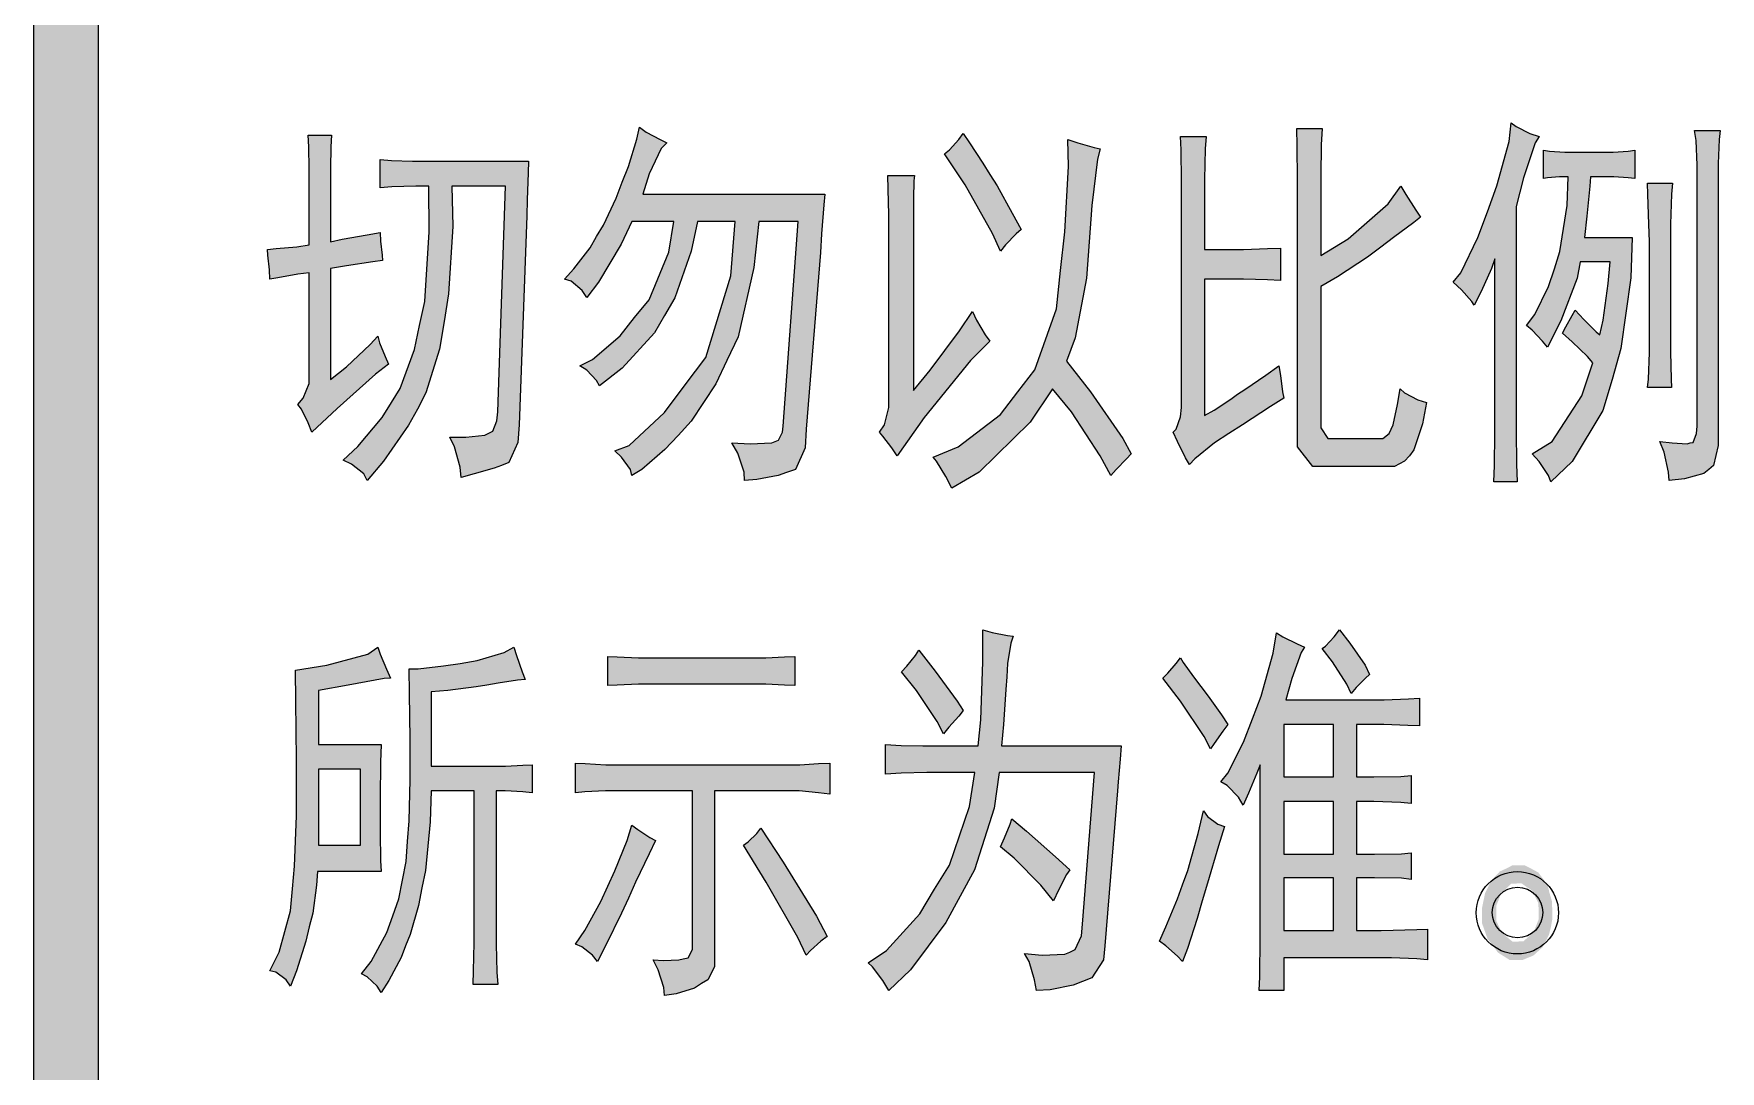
# Model space of a CAD drawing. Header units: millimetres. Extents: x 805 to 6044844, y 120 to 7887884.
# Drawn here: x 6035803 to 6037643, y 7864136 to 7865268 of the extents above; entities that cross this region are included whole.
import ezdxf

# ---------------------------------------------------------------- set-up
doc = ezdxf.new("R2010")
doc.units = ezdxf.units.MM

msp = doc.modelspace()

# ---------------------------------------------------------------- hatches: boundary and pattern name
h = msp.add_hatch(color=0)
h.dxf.hatch_style = 2
h.paths.add_polyline_path([(6035873.4, 7800292.4), (6035803.1, 7800292.4), (6035803.1, 7886384.4), (6035873.4, 7886384.4)])
h = msp.add_hatch(color=0)
h.dxf.hatch_style = 2
h.paths.add_polyline_path([(6036493.8, 7865148.5), (6036487.4, 7865142.6), (6036474.5, 7865114.7), (6036467.5, 7865092.7), (6036666.1, 7865092.7), (6036665, 7865080.9), (6036662.3, 7865049.3), (6036661.3, 7865028.9), (6036645.7, 7864836.2), (6036644.6, 7864815.8), (6036633.9, 7864792.2), (6036624.2, 7864789), (6036615.1, 7864785.7), (6036592, 7864781.5), (6036578.6, 7864780.4), (6036578.1, 7864789.5), (6036571.1, 7864809.9), (6036564.7, 7864821.2), (6036584.5, 7864820.1), (6036608.1, 7864821.2), (6036611.9, 7864822.8), (6036615.6, 7864824.4), (6036619.9, 7864833), (6036620.5, 7864839.4), (6036637.1, 7865062.7), (6036594.2, 7865062.7), (6036588.8, 7865012.8), (6036571.6, 7864937.1), (6036559.3, 7864911.3), (6036547, 7864885.6), (6036520.1, 7864844.8), (6036506.2, 7864829.2), (6036491.7, 7864814.2), (6036466.4, 7864792.2), (6036455.7, 7864785.7), (6036454.1, 7864792.2), (6036444.4, 7864805.6), (6036436.9, 7864812.6), (6036452.5, 7864818.5), (6036491.1, 7864854.4), (6036513.7, 7864884.5), (6036536.2, 7864914.5), (6036563.6, 7865003.6), (6036568.4, 7865062.7), (6036527.1, 7865062.7), (6036520.1, 7865030.5), (6036502.4, 7864979.5), (6036491.1, 7864960.2), (6036480.4, 7864941.4), (6036445, 7864902.7), (6036420.3, 7864883.4), (6036417.1, 7864889.3), (6036406.3, 7864900.6), (6036398.8, 7864905.4), (6036412.8, 7864912.4), (6036442.8, 7864938.2), (6036458.4, 7864958), (6036474.5, 7864977.3), (6036496, 7865029.4), (6036501.3, 7865062.7), (6036455.7, 7865062.7), (6036443.9, 7865038), (6036419.2, 7864996.7), (6036406.3, 7864980), (6036401.5, 7864987.5), (6036389.2, 7864997.7), (6036382.2, 7864999.9), (6036392.4, 7865011.2), (6036410.1, 7865034.2), (6036417.1, 7865046.6), (6036424.6, 7865058.9), (6036438.5, 7865088.4), (6036445, 7865105.6), (6036452, 7865122.8), (6036461.1, 7865152.8), (6036463.8, 7865165.7), (6036471.3, 7865160.3), (6036486.3, 7865152.3)])
h = msp.add_hatch(color=0)
h.dxf.hatch_style = 2
h.paths.add_polyline_path([(6037208.7, 7865164.1), (6037207.6, 7865146.4), (6037207.1, 7865112.6), (6037207.1, 7865096.5), (6037207.1, 7865025.6), (6037237.1, 7865043.9), (6037280.6, 7865082), (6037294.5, 7865101.3), (6037299.9, 7865092.2), (6037310.6, 7865075), (6037316, 7865067.5), (6037308.5, 7865061.6), (6037286.5, 7865045.5), (6037272.5, 7865034.8), (6037258.1, 7865024), (6037225.3, 7865002.6), (6037207.1, 7864991.8), (6037207.1, 7864849.6), (6037207.1, 7864837.8), (6037214.6, 7864826), (6037222.6, 7864826), (6037270.4, 7864826), (6037274.7, 7864826), (6037281.7, 7864831.4), (6037283.8, 7864836.2), (6037286, 7864841), (6037290.8, 7864863), (6037293.5, 7864880.2), (6037298.3, 7864875.9), (6037312.8, 7864868.4), (6037322.5, 7864865.2), (6037318.2, 7864842.1), (6037308.5, 7864813.7), (6037303.7, 7864807.2), (6037298.3, 7864801.3), (6037287.6, 7864795.4), (6037281.7, 7864795.4), (6037214.6, 7864795.4), (6037198.5, 7864795.4), (6037181.8, 7864816.9), (6037181.8, 7864837.8), (6037181.8, 7865089.5), (6037181.8, 7865108.3), (6037181.3, 7865145.3), (6037180.8, 7865164.1)])
h = msp.add_hatch(color=0)
h.dxf.hatch_style = 2
h.paths.add_polyline_path([(6037445.4, 7865155.5), (6037441.1, 7865148.5), (6037428.2, 7865110.4), (6037420.1, 7865079.3), (6037420.1, 7864851.2), (6037420.1, 7864834.6), (6037420.7, 7864798.1), (6037421.2, 7864778.8), (6037396, 7864778.8), (6037396.5, 7864796.5), (6037397.1, 7864831.4), (6037397.1, 7864848), (6037397.1, 7865021.9), (6037393.3, 7865011.7), (6037382, 7864986.5), (6037374.5, 7864971.4), (6037371.8, 7864975.7), (6037360.6, 7864988.1), (6037351.4, 7864996.7), (6037360, 7865006.9), (6037378.3, 7865045.5), (6037389, 7865073.4), (6037399.2, 7865101.9), (6037412.6, 7865150.2), (6037414.8, 7865170.5), (6037420.1, 7865166.3), (6037435.2, 7865158.7)])
h = msp.add_hatch(color=0)
h.dxf.hatch_style = 2
h.paths.add_polyline_path([(6036103.7, 7865108.3), (6036103.7, 7865120.1), (6036103.1, 7865144.2), (6036102.6, 7865157.1), (6036127.8, 7865157.1), (6036127.3, 7865144.2), (6036126.7, 7865120.6), (6036126.7, 7865109.9), (6036126.7, 7865040.7), (6036139.6, 7865043.4), (6036167, 7865048.2), (6036180.9, 7865050.9), (6036181.5, 7865041.2), (6036183.1, 7865026.2), (6036183.6, 7865020.3), (6036172.9, 7865018.7), (6036144.4, 7865014.4), (6036126.7, 7865011.7), (6036126.7, 7864890.4), (6036144.4, 7864904.4), (6036170.2, 7864928.5), (6036178.3, 7864937.6), (6036180.4, 7864930.6), (6036186.3, 7864915.6), (6036190.1, 7864907), (6036176.1, 7864896.3), (6036134.2, 7864858.7), (6036106.3, 7864833), (6036102.6, 7864843.2), (6036095.1, 7864858.2), (6036091.3, 7864863), (6036097.2, 7864870), (6036103.7, 7864886.1), (6036103.7, 7864895.2), (6036103.7, 7865006.9), (6036091.3, 7865005.2), (6036069.3, 7865001.5), (6036060.7, 7864999.9), (6036060.2, 7865010.1), (6036058.6, 7865026.2), (6036058, 7865032.1), (6036067.7, 7865033.2), (6036090.2, 7865035.3), (6036103.7, 7865037.4)])
h = msp.add_hatch(color=0)
h.dxf.hatch_style = 2
h.paths.add_polyline_path([(6036966.6, 7865142.1), (6036963.4, 7865130.8), (6036957.5, 7865080.4), (6036954.3, 7865040.7), (6036951.6, 7865001), (6036939.3, 7864936), (6036929.6, 7864910.3), (6036955.9, 7864877), (6036991.3, 7864826), (6037000.4, 7864809.4), (6036995.1, 7864804), (6036983.8, 7864792.2), (6036977.9, 7864785.7), (6036966.6, 7864807.2), (6036935, 7864855), (6036914.6, 7864880.2), (6036889.9, 7864843.7), (6036834.6, 7864789.5), (6036804.6, 7864771.8), (6036798.1, 7864784.7), (6036787.9, 7864801.3), (6036784.2, 7864805.6), (6036811.5, 7864816.9), (6036857.7, 7864852.3), (6036876.5, 7864877), (6036895.3, 7864901.1), (6036918.9, 7864967.7), (6036923.2, 7865009.5), (6036928, 7865051.4), (6036931.8, 7865122.8), (6036931.2, 7865152.3), (6036941.9, 7865148.5), (6036959.7, 7865143.7)])
h = msp.add_hatch(color=0)
h.dxf.hatch_style = 2
h.paths.add_polyline_path([(6036816.9, 7865158.7), (6036823.9, 7865148.5), (6036838.4, 7865126.5), (6036845.9, 7865114.2), (6036853.9, 7865101.9), (6036870.6, 7865071.8), (6036880.2, 7865054.1), (6036874.9, 7865049.3), (6036863.1, 7865037.4), (6036857.7, 7865030.5), (6036849.1, 7865049.8), (6036819, 7865102.9), (6036796.5, 7865136.7), (6036801.9, 7865141), (6036812.1, 7865152.3)])
h = msp.add_hatch(color=0)
h.dxf.hatch_style = 2
h.paths.add_polyline_path([(6037082, 7865155.5), (6037080.9, 7865142.1), (6037080.4, 7865108.8), (6037080.4, 7865089.5), (6037080.4, 7865032.1), (6037111, 7865032.1), (6037122.8, 7865032.1), (6037149.1, 7865033.2), (6037163.1, 7865033.7), (6037163.1, 7864998.3), (6037149.1, 7864999.3), (6037122.8, 7864999.9), (6037111, 7864999.9), (6037080.4, 7864999.9), (6037080.4, 7864851.2), (6037090.6, 7864857.1), (6037108.9, 7864868.9), (6037116.4, 7864874.3), (6037124.4, 7864879.7), (6037147, 7864895.2), (6037161.4, 7864905.4), (6037163.1, 7864894.7), (6037165.2, 7864877), (6037166.8, 7864870), (6037152.3, 7864860.9), (6037121.7, 7864841), (6037106.7, 7864831.4), (6037091.1, 7864821.2), (6037069.7, 7864804), (6037063.8, 7864797.6), (6037059.5, 7864805.1), (6037050.9, 7864822.8), (6037046.1, 7864833), (6037049.3, 7864836.2), (6037054.1, 7864849.6), (6037055.2, 7864859.8), (6037055.2, 7865086.3), (6037055.2, 7865106.7), (6037054.6, 7865141), (6037054.1, 7865155.5)])
h = msp.add_hatch(color=0)
h.dxf.hatch_style = 2
h.paths.add_polyline_path([(6037642.9, 7865162), (6037641.8, 7865152.3), (6037640.7, 7865126), (6037640.7, 7865109.9), (6037640.7, 7864836.2), (6037640.7, 7864818.5), (6037635.3, 7864796.5), (6037630.5, 7864792.2), (6037625.1, 7864787.9), (6037603.7, 7864782), (6037587, 7864780.4), (6037586.5, 7864789.5), (6037581.7, 7864811), (6037576.8, 7864822.8), (6037590.3, 7864821.2), (6037606.9, 7864820.1), (6037610.1, 7864821.2), (6037613.3, 7864821.7), (6037617.1, 7864831.4), (6037617.6, 7864839.4), (6037617.6, 7865108.3), (6037617.6, 7865124.4), (6037616.6, 7865151.2), (6037614.9, 7865162)])
h = msp.add_hatch(color=0)
h.dxf.hatch_style = 2
h.paths.add_polyline_path([(6036257.1, 7864827.6), (6036274.3, 7864827.6), (6036295.2, 7864829.8), (6036299.5, 7864831.9), (6036303.8, 7864834), (6036308.1, 7864845.3), (6036309.2, 7864855), (6036317.8, 7865101.3), (6036259.3, 7865101.3), (6036260.4, 7865057.3), (6036255.5, 7864983.8), (6036250.7, 7864953.7), (6036245.9, 7864923.7), (6036230.8, 7864875.9), (6036221.7, 7864858.2), (6036212.1, 7864840.5), (6036184.7, 7864801.3), (6036167, 7864780.4), (6036163.2, 7864787.4), (6036149.8, 7864798.1), (6036140.7, 7864802.4), (6036156.8, 7864817.4), (6036183.1, 7864849.1), (6036193.3, 7864865.2), (6036202.9, 7864880.7), (6036218.5, 7864923.1), (6036223.9, 7864949.4), (6036229.8, 7864975.7), (6036234.6, 7865051.4), (6036234.1, 7865101.3), (6036220.1, 7865101.3), (6036193.8, 7865100.8), (6036180.9, 7865099.7), (6036180.9, 7865130.3), (6036193.3, 7865129.2), (6036216.4, 7865128.7), (6036227.6, 7865128.7), (6036343, 7865128.7), (6036342.5, 7865115.8), (6036341.4, 7865086.3), (6036340.9, 7865069.1), (6036332.8, 7864841), (6036331.2, 7864821.7), (6036321.5, 7864799.7), (6036313.5, 7864796.5), (6036305.4, 7864793.8), (6036283.4, 7864787.4), (6036269.5, 7864783.6), (6036268.4, 7864794.9), (6036262, 7864816.9)])
h = msp.add_hatch(color=0)
h.dxf.hatch_style = 2
h.paths.add_polyline_path([(6037516.2, 7865138.3), (6037525.9, 7865138.3), (6037542.5, 7865139.4), (6037549.5, 7865140.5), (6037549.5, 7865109.9), (6037542.5, 7865110.4), (6037526.9, 7865111.5), (6037518.9, 7865111.5), (6037501.2, 7865111.5), (6037500.6, 7865101.3), (6037497.4, 7865068.6), (6037494.7, 7865045.5), (6037546.8, 7865045.5), (6037545.2, 7865001.5), (6037534.4, 7864924.2), (6037524.8, 7864890.4), (6037514.6, 7864856.6), (6037481.3, 7864800.8), (6037458.2, 7864778.8), (6037455.5, 7864785.7), (6037445.4, 7864800.8), (6037437.8, 7864809.4), (6037459.3, 7864822.8), (6037492, 7864872.7), (6037503.9, 7864908.6), (6037497.9, 7864915.6), (6037481.3, 7864931.7), (6037470.6, 7864940.8), (6037474.3, 7864947.8), (6037481.3, 7864960.2), (6037484.5, 7864966.1), (6037494.2, 7864955.9), (6037507.6, 7864942.5), (6037511.4, 7864939.2), (6037515.1, 7864955.3), (6037520.5, 7864995.1), (6037522.6, 7865018.7), (6037489.9, 7865018.7), (6037486.7, 7865001), (6037469, 7864954.3), (6037454.5, 7864925.8), (6037449.1, 7864932.3), (6037437.8, 7864944.1), (6037431.4, 7864949.4), (6037440.5, 7864961.2), (6037455.5, 7864991.8), (6037462, 7865011.2), (6037467.9, 7865029.9), (6037475.9, 7865080.4), (6037477, 7865111.5), (6037467.4, 7865111.5), (6037454.5, 7865110.4), (6037450.2, 7865109.9), (6037450.2, 7865140.5), (6037456.6, 7865139.4), (6037473.3, 7865138.3), (6037483.5, 7865138.3)])
h = msp.add_hatch(color=0)
h.dxf.hatch_style = 2
h.paths.add_polyline_path([(6036827.1, 7864964.5), (6036831.4, 7864955.3), (6036841.1, 7864939.2), (6036845.9, 7864932.3), (6036825, 7864911.3), (6036774.5, 7864849.1), (6036745, 7864807.2), (6036739.1, 7864815.8), (6036729.4, 7864828.7), (6036725.7, 7864833), (6036731, 7864841), (6036735.9, 7864859.8), (6036735.9, 7864870), (6036735.9, 7865057.3), (6036735.9, 7865070.2), (6036735.3, 7865098.1), (6036734.8, 7865113.1), (6036763.8, 7865113.1), (6036763.2, 7865107.2), (6036762.7, 7865087.9), (6036762.7, 7865074.5), (6036762.7, 7864878.6), (6036780.9, 7864900.6), (6036813.1, 7864943.5)])
h = msp.add_hatch(color=0)
h.dxf.hatch_style = 2
h.paths.add_polyline_path([(6037590.8, 7865104.5), (6037589.7, 7865092.7), (6037588.6, 7865060), (6037588.6, 7865039.1), (6037588.6, 7864940.8), (6037588.6, 7864920.5), (6037589.2, 7864890.9), (6037589.7, 7864881.8), (6037563.4, 7864881.8), (6037564.5, 7864890.9), (6037565.6, 7864919.9), (6037565.6, 7864939.2), (6037565.6, 7865040.7), (6037565, 7865060), (6037564, 7865092.2), (6037563.4, 7865104.5)])
h = msp.add_hatch(color=0)
h.dxf.hatch_style = 2
h.paths.add_polyline_path([(6036871.6, 7864610.3), (6036869, 7864602.7), (6036865.2, 7864580.7), (6036864.7, 7864566.2), (6036863.6, 7864552.3), (6036860.9, 7864514.2), (6036858.8, 7864490.6), (6036989.2, 7864490.6), (6036988.1, 7864476.1), (6036986, 7864451.4), (6036985.4, 7864441.7), (6036971.5, 7864272.7), (6036969.9, 7864257.1), (6036957.5, 7864237.8), (6036947.3, 7864233.5), (6036937.1, 7864229.7), (6036911.9, 7864224.4), (6036896.9, 7864223.8), (6036894.7, 7864235.6), (6036888.8, 7864255.5), (6036884, 7864264.1), (6036903.3, 7864262.5), (6036928, 7864263.6), (6036933.4, 7864265.7), (6036939.3, 7864268.4), (6036946.2, 7864283.4), (6036947.3, 7864296.3), (6036960.2, 7864461.6), (6036856.1, 7864461.6), (6036850.7, 7864422.9), (6036829.2, 7864355.3), (6036813.7, 7864326.9), (6036798.1, 7864297.9), (6036759.5, 7864246.4), (6036735.9, 7864223.8), (6036729.4, 7864234.6), (6036718.2, 7864249.6), (6036713.3, 7864253.9), (6036733.2, 7864267.3), (6036769.7, 7864307.6), (6036785.8, 7864334.4), (6036801.9, 7864360.7), (6036823.9, 7864424.6), (6036829.8, 7864461.6), (6036787.9, 7864461.6), (6036777.2, 7864461.6), (6036749.3, 7864461.1), (6036732.1, 7864460), (6036732.1, 7864492.2), (6036749.3, 7864491.1), (6036772.9, 7864490.6), (6036778.8, 7864490.6), (6036833.5, 7864490.6), (6036836.2, 7864519), (6036838.4, 7864582.3), (6036838.4, 7864617.2), (6036848.6, 7864614.5), (6036865.2, 7864611.3)])
h = msp.add_hatch(color=0)
h.paths.add_polyline_path([(6037098.1, 7864451.4), (6037105.6, 7864461.1), (6037122.8, 7864494.9), (6037132.5, 7864520.1), (6037142.1, 7864544.8), (6037155, 7864592), (6037158.8, 7864614), (6037165.7, 7864609.7), (6037181.3, 7864602.2), (6037189.4, 7864598.4), (6037185.6, 7864592.5), (6037175.4, 7864564.1), (6037169, 7864541), (6037261.8, 7864541), (6037276.3, 7864541), (6037302.6, 7864542.1), (6037314.9, 7864542.6), (6037314.9, 7864512.6), (6037302.1, 7864513.1), (6037275.8, 7864514.2), (6037261.8, 7864514.2), (6037246.2, 7864514.2), (6037246.2, 7864456.8), (6037265, 7864456.8), (6037294.5, 7864457.3), (6037305.8, 7864458.4), (6037305.8, 7864427.8), (6037294.5, 7864428.9), (6037265, 7864429.9), (6037246.2, 7864429.9), (6037246.2, 7864372.5), (6037265.6, 7864372.5), (6037295.1, 7864373), (6037305.8, 7864374.1), (6037305.8, 7864345.1), (6037295.1, 7864346.2), (6037265.6, 7864346.7), (6037246.2, 7864346.7), (6037246.2, 7864289.3), (6037273.1, 7864289.3), (6037311.7, 7864290.4), (6037323.5, 7864290.9), (6037323.5, 7864257.1), (6037311.7, 7864258.2), (6037284.3, 7864259.3), (6037269.3, 7864259.3), (6037166.8, 7864259.3), (6037166.8, 7864223.8), (6037140, 7864223.8), (6037140.5, 7864238.9), (6037141.1, 7864281.8), (6037141.1, 7864309.7), (6037141.1, 7864470.2), (6037137.3, 7864461.1), (6037128.2, 7864439.1), (6037122.3, 7864426.2), (6037117.4, 7864434.8), (6037105.1, 7864447.6)])
h.paths.add_polyline_path([(6037221, 7864372.5), (6037221, 7864429.9), (6037166.8, 7864429.9), (6037166.8, 7864372.5)])
h.paths.add_polyline_path([(6037221, 7864456.8), (6037221, 7864514.2), (6037166.8, 7864514.2), (6037166.8, 7864456.8)])
h.paths.add_polyline_path([(6037221, 7864289.3), (6037221, 7864346.7), (6037166.8, 7864346.7), (6037166.8, 7864289.3)])
h = msp.add_hatch(color=0)
h.dxf.hatch_style = 2
h.paths.add_polyline_path([(6037227.5, 7864617.2), (6037238.7, 7864602.7), (6037255.4, 7864578.6), (6037260.2, 7864568.4), (6037255.9, 7864564.6), (6037245.7, 7864554.4), (6037240.3, 7864548), (6037235.5, 7864558.2), (6037219.9, 7864582.3), (6037208.7, 7864596.8), (6037212.4, 7864599.5), (6037221.6, 7864609.7)])
h = msp.add_hatch(color=0)
h.paths.add_polyline_path([(6036192.2, 7864564.6), (6036185.2, 7864564.1), (6036146.1, 7864557.1), (6036113.8, 7864551.2), (6036113.8, 7864492.2), (6036182, 7864492.2), (6036181.5, 7864472.9), (6036180.9, 7864433.7), (6036180.9, 7864414.4), (6036180.9, 7864396.1), (6036181.5, 7864365.5), (6036182, 7864353.7), (6036112.8, 7864353.7), (6036111.7, 7864338.7), (6036107.4, 7864308.1), (6036103.7, 7864293.1), (6036099.9, 7864277.5), (6036089.7, 7864245.3), (6036083.3, 7864228.7), (6036078.4, 7864235.6), (6036067.2, 7864243.7), (6036060.7, 7864245.3), (6036070.9, 7864265.7), (6036083.3, 7864310.8), (6036085.4, 7864334.9), (6036087.6, 7864359.6), (6036089.7, 7864414.4), (6036089.7, 7864445), (6036089.7, 7864475.5), (6036089.2, 7864539.4), (6036088.6, 7864573.2), (6036123, 7864578.6), (6036167.5, 7864590.9), (6036178.3, 7864598.4), (6036180.9, 7864590.9), (6036187.9, 7864574.3)])
h.paths.add_polyline_path([(6036159.5, 7864382.2), (6036159.5, 7864465.3), (6036113.8, 7864465.3), (6036113.8, 7864382.2)])
h = msp.add_hatch(color=0)
h.dxf.hatch_style = 2
h.paths.add_polyline_path([(6036339.3, 7864563), (6036330.7, 7864562.5), (6036309.7, 7864559.3), (6036297.4, 7864557.1), (6036285.6, 7864555), (6036255, 7864551.2), (6036236.7, 7864549.6), (6036236.7, 7864468.6), (6036309.2, 7864468.6), (6036317.8, 7864468.6), (6036336.6, 7864469.6), (6036346.8, 7864470.2), (6036346.8, 7864439.6), (6036336.6, 7864440.7), (6036317.3, 7864441.7), (6036307.6, 7864441.7), (6036307.6, 7864290.9), (6036307.6, 7864274.3), (6036308.1, 7864243.7), (6036309.2, 7864230.3), (6036282.4, 7864230.3), (6036282.9, 7864245.3), (6036283.4, 7864275.9), (6036283.4, 7864290.9), (6036283.4, 7864441.7), (6036236.7, 7864441.7), (6036235.7, 7864407.9), (6036230.3, 7864354.8), (6036226.6, 7864336), (6036222.8, 7864316.7), (6036213.7, 7864285), (6036208.8, 7864272.7), (6036204, 7864259.8), (6036190.6, 7864234.6), (6036182, 7864221.7), (6036177.7, 7864228.7), (6036167, 7864238.9), (6036160.5, 7864242.1), (6036171.3, 7864255.5), (6036188.4, 7864287.2), (6036194.9, 7864305.4), (6036201.3, 7864323.7), (6036209.4, 7864364.5), (6036211, 7864386.5), (6036212.6, 7864409), (6036213.7, 7864453.5), (6036213.7, 7864475.5), (6036213.7, 7864498.1), (6036213.1, 7864548), (6036212.6, 7864574.8), (6036222.3, 7864574.8), (6036250.2, 7864578.1), (6036268.4, 7864580.7), (6036286.7, 7864584), (6036316.2, 7864592.5), (6036326.9, 7864598.4), (6036329.6, 7864589.3), (6036336, 7864571.6)])
h = msp.add_hatch(color=0)
h.dxf.hatch_style = 2
h.paths.add_polyline_path([(6036749.8, 7864571.6), (6036755.7, 7864577.5), (6036764.8, 7864589.3), (6036768.6, 7864595.2), (6036786.3, 7864572.1), (6036810.5, 7864539.4), (6036816.9, 7864529.2), (6036812.1, 7864523.3), (6036801.3, 7864511), (6036795.4, 7864504), (6036788.5, 7864517.4), (6036765.9, 7864551.2)])
h = msp.add_hatch(color=0)
h.dxf.hatch_style = 2
h.paths.add_polyline_path([(6036592.6, 7864586.6), (6036601.7, 7864586.6), (6036622.1, 7864587.7), (6036633.4, 7864588.2), (6036633.4, 7864556.6), (6036622.1, 7864557.1), (6036601.7, 7864558.2), (6036592.6, 7864558.2), (6036476.1, 7864558.2), (6036462.7, 7864558.2), (6036439.6, 7864557.1), (6036429.4, 7864556.6), (6036429.4, 7864588.2), (6036439.6, 7864587.7), (6036462.7, 7864586.6), (6036476.1, 7864586.6)])
h = msp.add_hatch(color=0)
h.dxf.hatch_style = 2
h.paths.add_polyline_path([(6037054.1, 7864586.6), (6037056.8, 7864581.8), (6037068.1, 7864566.2), (6037076.1, 7864555.5), (6037084.2, 7864544.8), (6037098.7, 7864524.4), (6037105.6, 7864514.2), (6037100.3, 7864506.7), (6037090.6, 7864493.3), (6037086.9, 7864487.4), (6037079.9, 7864500.8), (6037054.1, 7864539.4), (6037034.8, 7864564.6), (6037040.2, 7864570), (6037049.3, 7864580.7)])
h = msp.add_hatch(color=0)
h.dxf.hatch_style = 2
h.paths.add_polyline_path([(6036630.7, 7864470.2), (6036638.7, 7864470.2), (6036659.1, 7864471.3), (6036671.5, 7864471.8), (6036671.5, 7864438), (6036659.1, 7864439.6), (6036638.2, 7864441.7), (6036629.6, 7864441.7), (6036545.9, 7864441.7), (6036545.9, 7864259.3), (6036545.9, 7864249.6), (6036538.4, 7864235.6), (6036531.4, 7864231.4), (6036523.9, 7864226.5), (6036504, 7864220.1), (6036491.1, 7864218.5), (6036490.6, 7864227.1), (6036484.2, 7864246.4), (6036478.8, 7864257.1), (6036490.1, 7864256.6), (6036506.7, 7864257.1), (6036511.5, 7864258.2), (6036516.9, 7864259.3), (6036521.7, 7864268.4), (6036521.7, 7864275.9), (6036521.7, 7864441.7), (6036439.6, 7864441.7), (6036426.7, 7864441.7), (6036404.2, 7864440.7), (6036394, 7864439.6), (6036394, 7864471.8), (6036404.7, 7864471.3), (6036427.3, 7864470.2), (6036439.6, 7864470.2)])
h = msp.add_hatch(color=0)
h.dxf.hatch_style = 2
h.paths.add_polyline_path([(6036870, 7864411.1), (6036886.1, 7864397.7), (6036917.8, 7864369.8), (6036933.4, 7864355.3), (6036929.6, 7864350.5), (6036921, 7864333.3), (6036915.6, 7864321.5), (6036901.7, 7864338.7), (6036872.7, 7864368.2), (6036857.7, 7864380.6), (6036862, 7864390.2), (6036868.4, 7864405.2)])
h = msp.add_hatch(color=0)
h.dxf.hatch_style = 2
h.paths.add_polyline_path([(6037101.9, 7864402.6), (6037095.4, 7864381.6), (6037083.6, 7864340.8), (6037077.7, 7864321.5), (6037072.4, 7864302.2), (6037061.6, 7864269.5), (6037056.3, 7864255.5), (6037050.9, 7864261.4), (6037038, 7864272.7), (6037031, 7864277.5), (6037038, 7864293.1), (6037050.9, 7864323.7), (6037056.3, 7864339.2), (6037062.2, 7864354.8), (6037073.4, 7864395), (6037079.3, 7864419.7), (6037083.6, 7864413.8), (6037094.9, 7864405.2)])
h = msp.add_hatch(color=0)
h.dxf.hatch_style = 2
h.paths.add_polyline_path([(6036481.5, 7864387.5), (6036474.5, 7864373), (6036459.5, 7864341.9), (6036452, 7864324.7), (6036444.4, 7864308.1), (6036427.3, 7864273.2), (6036418.1, 7864255.5), (6036412.8, 7864262.5), (6036401, 7864271.6), (6036394, 7864274.3), (6036404.2, 7864289.3), (6036421.9, 7864321), (6036429.4, 7864337.6), (6036436.9, 7864354.3), (6036450.3, 7864387.5), (6036455.7, 7864404.2), (6036462.2, 7864399.3), (6036475, 7864390.7)])
h = msp.add_hatch(color=0)
h.dxf.hatch_style = 2
h.paths.add_polyline_path([(6036596.3, 7864400.9), (6036620.5, 7864363.9), (6036657, 7864304.9), (6036668.8, 7864282.9), (6036661.8, 7864277.5), (6036650.5, 7864267.3), (6036645.7, 7864262.5), (6036636.6, 7864281.8), (6036602.2, 7864341.9), (6036577.5, 7864382.2), (6036582.4, 7864385.9), (6036592, 7864395)])
h = msp.add_hatch(color=0)
h.paths.add_polyline_path([(6037456.6, 7864330.1), (6037459.3, 7864321), (6037459.8, 7864302.7), (6037458.2, 7864293.6), (6037456.1, 7864285), (6037449.1, 7864271.1), (6037444.3, 7864266.8), (6037438.9, 7864261.9), (6037427.1, 7864257.1), (6037420.1, 7864257.1), (6037413.2, 7864257.1), (6037400.3, 7864265.2), (6037394.9, 7864272.7), (6037389, 7864280.2), (6037383.1, 7864296.8), (6037383.1, 7864305.4), (6037383.1, 7864314.5), (6037386.3, 7864330.1), (6037389.5, 7864336.5), (6037392.8, 7864343.5), (6037402.4, 7864353.7), (6037409.4, 7864356.9), (6037415.8, 7864360.2), (6037429.8, 7864360.2), (6037437.3, 7864356.4), (6037444.3, 7864352.6), (6037454.5, 7864339.2)])
h.paths.add_polyline_path([(6037434.1, 7864282.9), (6037439.4, 7864287.7), (6037444.8, 7864301.7), (6037444.8, 7864310.8), (6037444.3, 7864319.4), (6037437.8, 7864332.8), (6037431.9, 7864336.5), (6037426, 7864340.8), (6037414.8, 7864340.3), (6037409.4, 7864334.9), (6037404, 7864330.1), (6037398.7, 7864316.7), (6037398.7, 7864308.1), (6037398.7, 7864299.5), (6037404.6, 7864286.6), (6037410.5, 7864281.8), (6037416.4, 7864277), (6037428.2, 7864277.5)])

# ---------------------------------------------------------------- linework, layer by layer
at = {"color": 0, "lineweight": 0}
for points in [[(6035873.4, 7800292.4), (6035803.1, 7800292.4), (6035803.1, 7886384.4), (6035873.4, 7886384.4)], [(6036493.8, 7865148.5), (6036487.4, 7865142.6), (6036474.5, 7865114.7), (6036467.5, 7865092.7), (6036666.1, 7865092.7), (6036665, 7865080.9), (6036662.3, 7865049.3), (6036661.3, 7865028.9), (6036645.7, 7864836.2), (6036644.6, 7864815.8), (6036633.9, 7864792.2), (6036624.2, 7864789), (6036615.1, 7864785.7), (6036592, 7864781.5), (6036578.6, 7864780.4), (6036578.1, 7864789.5), (6036571.1, 7864809.9), (6036564.7, 7864821.2), (6036584.5, 7864820.1), (6036608.1, 7864821.2), (6036611.9, 7864822.8), (6036615.6, 7864824.4), (6036619.9, 7864833), (6036620.5, 7864839.4), (6036637.1, 7865062.7), (6036594.2, 7865062.7), (6036588.8, 7865012.8), (6036571.6, 7864937.1), (6036559.3, 7864911.3), (6036547, 7864885.6), (6036520.1, 7864844.8), (6036506.2, 7864829.2), (6036491.7, 7864814.2), (6036466.4, 7864792.2), (6036455.7, 7864785.7), (6036454.1, 7864792.2), (6036444.4, 7864805.6), (6036436.9, 7864812.6), (6036452.5, 7864818.5), (6036491.1, 7864854.4), (6036513.7, 7864884.5), (6036536.2, 7864914.5), (6036563.6, 7865003.6), (6036568.4, 7865062.7), (6036527.1, 7865062.7), (6036520.1, 7865030.5), (6036502.4, 7864979.5), (6036491.1, 7864960.2), (6036480.4, 7864941.4), (6036445, 7864902.7), (6036420.3, 7864883.4), (6036417.1, 7864889.3), (6036406.3, 7864900.6), (6036398.8, 7864905.4), (6036412.8, 7864912.4), (6036442.8, 7864938.2), (6036458.4, 7864958), (6036474.5, 7864977.3), (6036496, 7865029.4), (6036501.3, 7865062.7), (6036455.7, 7865062.7), (6036443.9, 7865038), (6036419.2, 7864996.7), (6036406.3, 7864980), (6036401.5, 7864987.5), (6036389.2, 7864997.7), (6036382.2, 7864999.9), (6036392.4, 7865011.2), (6036410.1, 7865034.2), (6036417.1, 7865046.6), (6036424.6, 7865058.9), (6036438.5, 7865088.4), (6036445, 7865105.6), (6036452, 7865122.8), (6036461.1, 7865152.8), (6036463.8, 7865165.7), (6036471.3, 7865160.3), (6036486.3, 7865152.3)], [(6037208.7, 7865164.1), (6037207.6, 7865146.4), (6037207.1, 7865112.6), (6037207.1, 7865096.5), (6037207.1, 7865025.6), (6037237.1, 7865043.9), (6037280.6, 7865082), (6037294.5, 7865101.3), (6037299.9, 7865092.2), (6037310.6, 7865075), (6037316, 7865067.5), (6037308.5, 7865061.6), (6037286.5, 7865045.5), (6037272.5, 7865034.8), (6037258.1, 7865024), (6037225.3, 7865002.6), (6037207.1, 7864991.8), (6037207.1, 7864849.6), (6037207.1, 7864837.8), (6037214.6, 7864826), (6037222.6, 7864826), (6037270.4, 7864826), (6037274.7, 7864826), (6037281.7, 7864831.4), (6037283.8, 7864836.2), (6037286, 7864841), (6037290.8, 7864863), (6037293.5, 7864880.2), (6037298.3, 7864875.9), (6037312.8, 7864868.4), (6037322.5, 7864865.2), (6037318.2, 7864842.1), (6037308.5, 7864813.7), (6037303.7, 7864807.2), (6037298.3, 7864801.3), (6037287.6, 7864795.4), (6037281.7, 7864795.4), (6037214.6, 7864795.4), (6037198.5, 7864795.4), (6037181.8, 7864816.9), (6037181.8, 7864837.8), (6037181.8, 7865089.5), (6037181.8, 7865108.3), (6037181.3, 7865145.3), (6037180.8, 7865164.1)], [(6037445.4, 7865155.5), (6037441.1, 7865148.5), (6037428.2, 7865110.4), (6037420.1, 7865079.3), (6037420.1, 7864851.2), (6037420.1, 7864834.6), (6037420.7, 7864798.1), (6037421.2, 7864778.8), (6037396, 7864778.8), (6037396.5, 7864796.5), (6037397.1, 7864831.4), (6037397.1, 7864848), (6037397.1, 7865021.9), (6037393.3, 7865011.7), (6037382, 7864986.5), (6037374.5, 7864971.4), (6037371.8, 7864975.7), (6037360.6, 7864988.1), (6037351.4, 7864996.7), (6037360, 7865006.9), (6037378.3, 7865045.5), (6037389, 7865073.4), (6037399.2, 7865101.9), (6037412.6, 7865150.2), (6037414.8, 7865170.5), (6037420.1, 7865166.3), (6037435.2, 7865158.7)], [(6036103.7, 7865108.3), (6036103.7, 7865120.1), (6036103.1, 7865144.2), (6036102.6, 7865157.1), (6036127.8, 7865157.1), (6036127.3, 7865144.2), (6036126.7, 7865120.6), (6036126.7, 7865109.9), (6036126.7, 7865040.7), (6036139.6, 7865043.4), (6036167, 7865048.2), (6036180.9, 7865050.9), (6036181.5, 7865041.2), (6036183.1, 7865026.2), (6036183.6, 7865020.3), (6036172.9, 7865018.7), (6036144.4, 7865014.4), (6036126.7, 7865011.7), (6036126.7, 7864890.4), (6036144.4, 7864904.4), (6036170.2, 7864928.5), (6036178.3, 7864937.6), (6036180.4, 7864930.6), (6036186.3, 7864915.6), (6036190.1, 7864907), (6036176.1, 7864896.3), (6036134.2, 7864858.7), (6036106.3, 7864833), (6036102.6, 7864843.2), (6036095.1, 7864858.2), (6036091.3, 7864863), (6036097.2, 7864870), (6036103.7, 7864886.1), (6036103.7, 7864895.2), (6036103.7, 7865006.9), (6036091.3, 7865005.2), (6036069.3, 7865001.5), (6036060.7, 7864999.9), (6036060.2, 7865010.1), (6036058.6, 7865026.2), (6036058, 7865032.1), (6036067.7, 7865033.2), (6036090.2, 7865035.3), (6036103.7, 7865037.4)], [(6036966.6, 7865142.1), (6036963.4, 7865130.8), (6036957.5, 7865080.4), (6036954.3, 7865040.7), (6036951.6, 7865001), (6036939.3, 7864936), (6036929.6, 7864910.3), (6036955.9, 7864877), (6036991.3, 7864826), (6037000.4, 7864809.4), (6036995.1, 7864804), (6036983.8, 7864792.2), (6036977.9, 7864785.7), (6036966.6, 7864807.2), (6036935, 7864855), (6036914.6, 7864880.2), (6036889.9, 7864843.7), (6036834.6, 7864789.5), (6036804.6, 7864771.8), (6036798.1, 7864784.7), (6036787.9, 7864801.3), (6036784.2, 7864805.6), (6036811.5, 7864816.9), (6036857.7, 7864852.3), (6036876.5, 7864877), (6036895.3, 7864901.1), (6036918.9, 7864967.7), (6036923.2, 7865009.5), (6036928, 7865051.4), (6036931.8, 7865122.8), (6036931.2, 7865152.3), (6036941.9, 7865148.5), (6036959.7, 7865143.7)], [(6036816.9, 7865158.7), (6036823.9, 7865148.5), (6036838.4, 7865126.5), (6036845.9, 7865114.2), (6036853.9, 7865101.9), (6036870.6, 7865071.8), (6036880.2, 7865054.1), (6036874.9, 7865049.3), (6036863.1, 7865037.4), (6036857.7, 7865030.5), (6036849.1, 7865049.8), (6036819, 7865102.9), (6036796.5, 7865136.7), (6036801.9, 7865141), (6036812.1, 7865152.3)], [(6037082, 7865155.5), (6037080.9, 7865142.1), (6037080.4, 7865108.8), (6037080.4, 7865089.5), (6037080.4, 7865032.1), (6037111, 7865032.1), (6037122.8, 7865032.1), (6037149.1, 7865033.2), (6037163.1, 7865033.7), (6037163.1, 7864998.3), (6037149.1, 7864999.3), (6037122.8, 7864999.9), (6037111, 7864999.9), (6037080.4, 7864999.9), (6037080.4, 7864851.2), (6037090.6, 7864857.1), (6037108.9, 7864868.9), (6037116.4, 7864874.3), (6037124.4, 7864879.7), (6037147, 7864895.2), (6037161.4, 7864905.4), (6037163.1, 7864894.7), (6037165.2, 7864877), (6037166.8, 7864870), (6037152.3, 7864860.9), (6037121.7, 7864841), (6037106.7, 7864831.4), (6037091.1, 7864821.2), (6037069.7, 7864804), (6037063.8, 7864797.6), (6037059.5, 7864805.1), (6037050.9, 7864822.8), (6037046.1, 7864833), (6037049.3, 7864836.2), (6037054.1, 7864849.6), (6037055.2, 7864859.8), (6037055.2, 7865086.3), (6037055.2, 7865106.7), (6037054.6, 7865141), (6037054.1, 7865155.5)], [(6037642.9, 7865162), (6037641.8, 7865152.3), (6037640.7, 7865126), (6037640.7, 7865109.9), (6037640.7, 7864836.2), (6037640.7, 7864818.5), (6037635.3, 7864796.5), (6037630.5, 7864792.2), (6037625.1, 7864787.9), (6037603.7, 7864782), (6037587, 7864780.4), (6037586.5, 7864789.5), (6037581.7, 7864811), (6037576.8, 7864822.8), (6037590.3, 7864821.2), (6037606.9, 7864820.1), (6037610.1, 7864821.2), (6037613.3, 7864821.7), (6037617.1, 7864831.4), (6037617.6, 7864839.4), (6037617.6, 7865108.3), (6037617.6, 7865124.4), (6037616.6, 7865151.2), (6037614.9, 7865162)], [(6036257.1, 7864827.6), (6036274.3, 7864827.6), (6036295.2, 7864829.8), (6036299.5, 7864831.9), (6036303.8, 7864834), (6036308.1, 7864845.3), (6036309.2, 7864855), (6036317.8, 7865101.3), (6036259.3, 7865101.3), (6036260.4, 7865057.3), (6036255.5, 7864983.8), (6036250.7, 7864953.7), (6036245.9, 7864923.7), (6036230.8, 7864875.9), (6036221.7, 7864858.2), (6036212.1, 7864840.5), (6036184.7, 7864801.3), (6036167, 7864780.4), (6036163.2, 7864787.4), (6036149.8, 7864798.1), (6036140.7, 7864802.4), (6036156.8, 7864817.4), (6036183.1, 7864849.1), (6036193.3, 7864865.2), (6036202.9, 7864880.7), (6036218.5, 7864923.1), (6036223.9, 7864949.4), (6036229.8, 7864975.7), (6036234.6, 7865051.4), (6036234.1, 7865101.3), (6036220.1, 7865101.3), (6036193.8, 7865100.8), (6036180.9, 7865099.7), (6036180.9, 7865130.3), (6036193.3, 7865129.2), (6036216.4, 7865128.7), (6036227.6, 7865128.7), (6036343, 7865128.7), (6036342.5, 7865115.8), (6036341.4, 7865086.3), (6036340.9, 7865069.1), (6036332.8, 7864841), (6036331.2, 7864821.7), (6036321.5, 7864799.7), (6036313.5, 7864796.5), (6036305.4, 7864793.8), (6036283.4, 7864787.4), (6036269.5, 7864783.6), (6036268.4, 7864794.9), (6036262, 7864816.9)], [(6037516.2, 7865138.3), (6037525.9, 7865138.3), (6037542.5, 7865139.4), (6037549.5, 7865140.5), (6037549.5, 7865109.9), (6037542.5, 7865110.4), (6037526.9, 7865111.5), (6037518.9, 7865111.5), (6037501.2, 7865111.5), (6037500.6, 7865101.3), (6037497.4, 7865068.6), (6037494.7, 7865045.5), (6037546.8, 7865045.5), (6037545.2, 7865001.5), (6037534.4, 7864924.2), (6037524.8, 7864890.4), (6037514.6, 7864856.6), (6037481.3, 7864800.8), (6037458.2, 7864778.8), (6037455.5, 7864785.7), (6037445.4, 7864800.8), (6037437.8, 7864809.4), (6037459.3, 7864822.8), (6037492, 7864872.7), (6037503.9, 7864908.6), (6037497.9, 7864915.6), (6037481.3, 7864931.7), (6037470.6, 7864940.8), (6037474.3, 7864947.8), (6037481.3, 7864960.2), (6037484.5, 7864966.1), (6037494.2, 7864955.9), (6037507.6, 7864942.5), (6037511.4, 7864939.2), (6037515.1, 7864955.3), (6037520.5, 7864995.1), (6037522.6, 7865018.7), (6037489.9, 7865018.7), (6037486.7, 7865001), (6037469, 7864954.3), (6037454.5, 7864925.8), (6037449.1, 7864932.3), (6037437.8, 7864944.1), (6037431.4, 7864949.4), (6037440.5, 7864961.2), (6037455.5, 7864991.8), (6037462, 7865011.2), (6037467.9, 7865029.9), (6037475.9, 7865080.4), (6037477, 7865111.5), (6037467.4, 7865111.5), (6037454.5, 7865110.4), (6037450.2, 7865109.9), (6037450.2, 7865140.5), (6037456.6, 7865139.4), (6037473.3, 7865138.3), (6037483.5, 7865138.3)], [(6036827.1, 7864964.5), (6036831.4, 7864955.3), (6036841.1, 7864939.2), (6036845.9, 7864932.3), (6036825, 7864911.3), (6036774.5, 7864849.1), (6036745, 7864807.2), (6036739.1, 7864815.8), (6036729.4, 7864828.7), (6036725.7, 7864833), (6036731, 7864841), (6036735.9, 7864859.8), (6036735.9, 7864870), (6036735.9, 7865057.3), (6036735.9, 7865070.2), (6036735.3, 7865098.1), (6036734.8, 7865113.1), (6036763.8, 7865113.1), (6036763.2, 7865107.2), (6036762.7, 7865087.9), (6036762.7, 7865074.5), (6036762.7, 7864878.6), (6036780.9, 7864900.6), (6036813.1, 7864943.5)], [(6037590.8, 7865104.5), (6037589.7, 7865092.7), (6037588.6, 7865060), (6037588.6, 7865039.1), (6037588.6, 7864940.8), (6037588.6, 7864920.5), (6037589.2, 7864890.9), (6037589.7, 7864881.8), (6037563.4, 7864881.8), (6037564.5, 7864890.9), (6037565.6, 7864919.9), (6037565.6, 7864939.2), (6037565.6, 7865040.7), (6037565, 7865060), (6037564, 7865092.2), (6037563.4, 7865104.5)], [(6036871.6, 7864610.3), (6036869, 7864602.7), (6036865.2, 7864580.7), (6036864.7, 7864566.2), (6036863.6, 7864552.3), (6036860.9, 7864514.2), (6036858.8, 7864490.6), (6036989.2, 7864490.6), (6036988.1, 7864476.1), (6036986, 7864451.4), (6036985.4, 7864441.7), (6036971.5, 7864272.7), (6036969.9, 7864257.1), (6036957.5, 7864237.8), (6036947.3, 7864233.5), (6036937.1, 7864229.7), (6036911.9, 7864224.4), (6036896.9, 7864223.8), (6036894.7, 7864235.6), (6036888.8, 7864255.5), (6036884, 7864264.1), (6036903.3, 7864262.5), (6036928, 7864263.6), (6036933.4, 7864265.7), (6036939.3, 7864268.4), (6036946.2, 7864283.4), (6036947.3, 7864296.3), (6036960.2, 7864461.6), (6036856.1, 7864461.6), (6036850.7, 7864422.9), (6036829.2, 7864355.3), (6036813.7, 7864326.9), (6036798.1, 7864297.9), (6036759.5, 7864246.4), (6036735.9, 7864223.8), (6036729.4, 7864234.6), (6036718.2, 7864249.6), (6036713.3, 7864253.9), (6036733.2, 7864267.3), (6036769.7, 7864307.6), (6036785.8, 7864334.4), (6036801.9, 7864360.7), (6036823.9, 7864424.6), (6036829.8, 7864461.6), (6036787.9, 7864461.6), (6036777.2, 7864461.6), (6036749.3, 7864461.1), (6036732.1, 7864460), (6036732.1, 7864492.2), (6036749.3, 7864491.1), (6036772.9, 7864490.6), (6036778.8, 7864490.6), (6036833.5, 7864490.6), (6036836.2, 7864519), (6036838.4, 7864582.3), (6036838.4, 7864617.2), (6036848.6, 7864614.5), (6036865.2, 7864611.3)], [(6037098.1, 7864451.4), (6037105.6, 7864461.1), (6037122.8, 7864494.9), (6037132.5, 7864520.1), (6037142.1, 7864544.8), (6037155, 7864592), (6037158.8, 7864614), (6037165.7, 7864609.7), (6037181.3, 7864602.2), (6037189.4, 7864598.4), (6037185.6, 7864592.5), (6037175.4, 7864564.1), (6037169, 7864541), (6037261.8, 7864541), (6037276.3, 7864541), (6037302.6, 7864542.1), (6037314.9, 7864542.6), (6037314.9, 7864512.6), (6037302.1, 7864513.1), (6037275.8, 7864514.2), (6037261.8, 7864514.2), (6037246.2, 7864514.2), (6037246.2, 7864456.8), (6037265, 7864456.8), (6037294.5, 7864457.3), (6037305.8, 7864458.4), (6037305.8, 7864427.8), (6037294.5, 7864428.9), (6037265, 7864429.9), (6037246.2, 7864429.9), (6037246.2, 7864372.5), (6037265.6, 7864372.5), (6037295.1, 7864373), (6037305.8, 7864374.1), (6037305.8, 7864345.1), (6037295.1, 7864346.2), (6037265.6, 7864346.7), (6037246.2, 7864346.7), (6037246.2, 7864289.3), (6037273.1, 7864289.3), (6037311.7, 7864290.4), (6037323.5, 7864290.9), (6037323.5, 7864257.1), (6037311.7, 7864258.2), (6037284.3, 7864259.3), (6037269.3, 7864259.3), (6037166.8, 7864259.3), (6037166.8, 7864223.8), (6037140, 7864223.8), (6037140.5, 7864238.9), (6037141.1, 7864281.8), (6037141.1, 7864309.7), (6037141.1, 7864470.2), (6037137.3, 7864461.1), (6037128.2, 7864439.1), (6037122.3, 7864426.2), (6037117.4, 7864434.8), (6037105.1, 7864447.6)], [(6037227.5, 7864617.2), (6037238.7, 7864602.7), (6037255.4, 7864578.6), (6037260.2, 7864568.4), (6037255.9, 7864564.6), (6037245.7, 7864554.4), (6037240.3, 7864548), (6037235.5, 7864558.2), (6037219.9, 7864582.3), (6037208.7, 7864596.8), (6037212.4, 7864599.5), (6037221.6, 7864609.7)], [(6036192.2, 7864564.6), (6036185.2, 7864564.1), (6036146.1, 7864557.1), (6036113.8, 7864551.2), (6036113.8, 7864492.2), (6036182, 7864492.2), (6036181.5, 7864472.9), (6036180.9, 7864433.7), (6036180.9, 7864414.4), (6036180.9, 7864396.1), (6036181.5, 7864365.5), (6036182, 7864353.7), (6036112.8, 7864353.7), (6036111.7, 7864338.7), (6036107.4, 7864308.1), (6036103.7, 7864293.1), (6036099.9, 7864277.5), (6036089.7, 7864245.3), (6036083.3, 7864228.7), (6036078.4, 7864235.6), (6036067.2, 7864243.7), (6036060.7, 7864245.3), (6036070.9, 7864265.7), (6036083.3, 7864310.8), (6036085.4, 7864334.9), (6036087.6, 7864359.6), (6036089.7, 7864414.4), (6036089.7, 7864445), (6036089.7, 7864475.5), (6036089.2, 7864539.4), (6036088.6, 7864573.2), (6036123, 7864578.6), (6036167.5, 7864590.9), (6036178.3, 7864598.4), (6036180.9, 7864590.9), (6036187.9, 7864574.3)], [(6036339.3, 7864563), (6036330.7, 7864562.5), (6036309.7, 7864559.3), (6036297.4, 7864557.1), (6036285.6, 7864555), (6036255, 7864551.2), (6036236.7, 7864549.6), (6036236.7, 7864468.6), (6036309.2, 7864468.6), (6036317.8, 7864468.6), (6036336.6, 7864469.6), (6036346.8, 7864470.2), (6036346.8, 7864439.6), (6036336.6, 7864440.7), (6036317.3, 7864441.7), (6036307.6, 7864441.7), (6036307.6, 7864290.9), (6036307.6, 7864274.3), (6036308.1, 7864243.7), (6036309.2, 7864230.3), (6036282.4, 7864230.3), (6036282.9, 7864245.3), (6036283.4, 7864275.9), (6036283.4, 7864290.9), (6036283.4, 7864441.7), (6036236.7, 7864441.7), (6036235.7, 7864407.9), (6036230.3, 7864354.8), (6036226.6, 7864336), (6036222.8, 7864316.7), (6036213.7, 7864285), (6036208.8, 7864272.7), (6036204, 7864259.8), (6036190.6, 7864234.6), (6036182, 7864221.7), (6036177.7, 7864228.7), (6036167, 7864238.9), (6036160.5, 7864242.1), (6036171.3, 7864255.5), (6036188.4, 7864287.2), (6036194.9, 7864305.4), (6036201.3, 7864323.7), (6036209.4, 7864364.5), (6036211, 7864386.5), (6036212.6, 7864409), (6036213.7, 7864453.5), (6036213.7, 7864475.5), (6036213.7, 7864498.1), (6036213.1, 7864548), (6036212.6, 7864574.8), (6036222.3, 7864574.8), (6036250.2, 7864578.1), (6036268.4, 7864580.7), (6036286.7, 7864584), (6036316.2, 7864592.5), (6036326.9, 7864598.4), (6036329.6, 7864589.3), (6036336, 7864571.6)], [(6036749.8, 7864571.6), (6036755.7, 7864577.5), (6036764.8, 7864589.3), (6036768.6, 7864595.2), (6036786.3, 7864572.1), (6036810.5, 7864539.4), (6036816.9, 7864529.2), (6036812.1, 7864523.3), (6036801.3, 7864511), (6036795.4, 7864504), (6036788.5, 7864517.4), (6036765.9, 7864551.2)], [(6036592.6, 7864586.6), (6036601.7, 7864586.6), (6036622.1, 7864587.7), (6036633.4, 7864588.2), (6036633.4, 7864556.6), (6036622.1, 7864557.1), (6036601.7, 7864558.2), (6036592.6, 7864558.2), (6036476.1, 7864558.2), (6036462.7, 7864558.2), (6036439.6, 7864557.1), (6036429.4, 7864556.6), (6036429.4, 7864588.2), (6036439.6, 7864587.7), (6036462.7, 7864586.6), (6036476.1, 7864586.6)], [(6037054.1, 7864586.6), (6037056.8, 7864581.8), (6037068.1, 7864566.2), (6037076.1, 7864555.5), (6037084.2, 7864544.8), (6037098.7, 7864524.4), (6037105.6, 7864514.2), (6037100.3, 7864506.7), (6037090.6, 7864493.3), (6037086.9, 7864487.4), (6037079.9, 7864500.8), (6037054.1, 7864539.4), (6037034.8, 7864564.6), (6037040.2, 7864570), (6037049.3, 7864580.7)], [(6037221, 7864456.8), (6037221, 7864514.2), (6037166.8, 7864514.2), (6037166.8, 7864456.8)], [(6036159.5, 7864382.2), (6036159.5, 7864465.3), (6036113.8, 7864465.3), (6036113.8, 7864382.2)], [(6036630.7, 7864470.2), (6036638.7, 7864470.2), (6036659.1, 7864471.3), (6036671.5, 7864471.8), (6036671.5, 7864438), (6036659.1, 7864439.6), (6036638.2, 7864441.7), (6036629.6, 7864441.7), (6036545.9, 7864441.7), (6036545.9, 7864259.3), (6036545.9, 7864249.6), (6036538.4, 7864235.6), (6036531.4, 7864231.4), (6036523.9, 7864226.5), (6036504, 7864220.1), (6036491.1, 7864218.5), (6036490.6, 7864227.1), (6036484.2, 7864246.4), (6036478.8, 7864257.1), (6036490.1, 7864256.6), (6036506.7, 7864257.1), (6036511.5, 7864258.2), (6036516.9, 7864259.3), (6036521.7, 7864268.4), (6036521.7, 7864275.9), (6036521.7, 7864441.7), (6036439.6, 7864441.7), (6036426.7, 7864441.7), (6036404.2, 7864440.7), (6036394, 7864439.6), (6036394, 7864471.8), (6036404.7, 7864471.3), (6036427.3, 7864470.2), (6036439.6, 7864470.2)], [(6037221, 7864372.5), (6037221, 7864429.9), (6037166.8, 7864429.9), (6037166.8, 7864372.5)], [(6036870, 7864411.1), (6036886.1, 7864397.7), (6036917.8, 7864369.8), (6036933.4, 7864355.3), (6036929.6, 7864350.5), (6036921, 7864333.3), (6036915.6, 7864321.5), (6036901.7, 7864338.7), (6036872.7, 7864368.2), (6036857.7, 7864380.6), (6036862, 7864390.2), (6036868.4, 7864405.2)], [(6037101.9, 7864402.6), (6037095.4, 7864381.6), (6037083.6, 7864340.8), (6037077.7, 7864321.5), (6037072.4, 7864302.2), (6037061.6, 7864269.5), (6037056.3, 7864255.5), (6037050.9, 7864261.4), (6037038, 7864272.7), (6037031, 7864277.5), (6037038, 7864293.1), (6037050.9, 7864323.7), (6037056.3, 7864339.2), (6037062.2, 7864354.8), (6037073.4, 7864395), (6037079.3, 7864419.7), (6037083.6, 7864413.8), (6037094.9, 7864405.2)], [(6036481.5, 7864387.5), (6036474.5, 7864373), (6036459.5, 7864341.9), (6036452, 7864324.7), (6036444.4, 7864308.1), (6036427.3, 7864273.2), (6036418.1, 7864255.5), (6036412.8, 7864262.5), (6036401, 7864271.6), (6036394, 7864274.3), (6036404.2, 7864289.3), (6036421.9, 7864321), (6036429.4, 7864337.6), (6036436.9, 7864354.3), (6036450.3, 7864387.5), (6036455.7, 7864404.2), (6036462.2, 7864399.3), (6036475, 7864390.7)], [(6036596.3, 7864400.9), (6036620.5, 7864363.9), (6036657, 7864304.9), (6036668.8, 7864282.9), (6036661.8, 7864277.5), (6036650.5, 7864267.3), (6036645.7, 7864262.5), (6036636.6, 7864281.8), (6036602.2, 7864341.9), (6036577.5, 7864382.2), (6036582.4, 7864385.9), (6036592, 7864395)], [(6037221, 7864289.3), (6037221, 7864346.7), (6037166.8, 7864346.7), (6037166.8, 7864289.3)]]:
    msp.add_lwpolyline(points, close=True, dxfattribs=at)
for centre, radius in [((6037421.5, 7864308.6), 44.9), ((6037421.7, 7864308.9), 27.5)]:
    msp.add_circle(centre, radius, dxfattribs=at)

doc.saveas('drawing.dxf')
